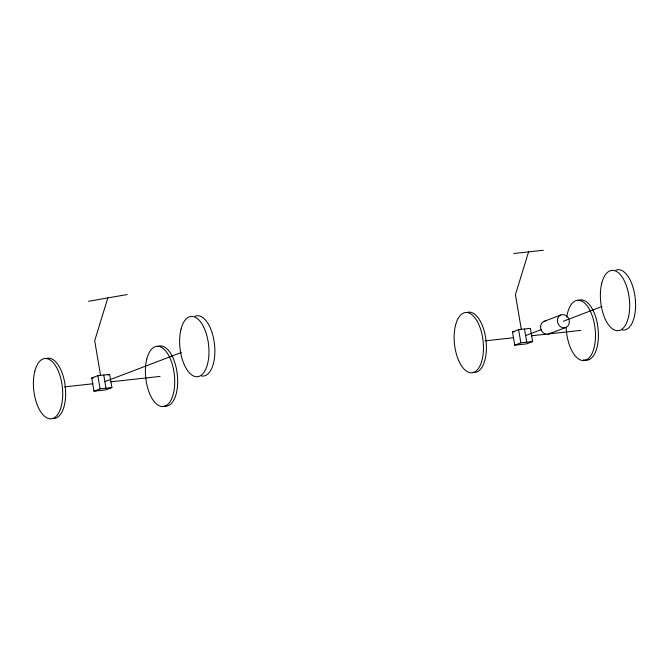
<?xml version="1.0" encoding="UTF-8"?>
<svg xmlns="http://www.w3.org/2000/svg" width="669" height="669" viewBox="0 0 669 669"><rect width="100%" height="100%" fill="white"/><g stroke="black" fill="none" stroke-linecap="round" stroke-linejoin="round"><path stroke-width="1" d="M107.834 297.914L94.697 340.697L100.526 375.175M528.577 251.879L515.431 294.661L521.268 329.14M91.745 378.002L97.866 375.669L109.657 374.381L111.89 387.585L105.769 389.918L93.978 391.206L91.745 378.002L93.71 377.784M107.91 375.041L109.657 374.381M104.882 381.623L181.307 352.521M93.978 391.206L100.099 388.873L111.89 387.585M512.479 331.966L518.609 329.633L530.4 328.345L532.633 341.55L526.503 343.883L514.712 345.171L512.479 331.966L514.444 331.749M543.914 321.421L560.756 315.007M525.617 335.587L541.096 329.7M563.348 321.22L602.041 306.486M514.712 345.171L520.842 342.837L532.633 341.55M549.124 333.839L565.966 327.425M88.509 301.276L127.169 294.552M513.834 253.492L543.312 250.265M64.316 386.891L92.974 383.763M110.661 381.823L160.075 376.421M485.05 340.864L513.708 337.728M531.395 335.788L545.812 334.216M547.869 333.99L580.809 330.386M524.504 328.989L526.737 342.194M518.609 329.633L520.842 342.837M103.762 375.025L105.995 388.229M97.866 375.669L100.099 388.873M157.993 346.383A30.314 14.383 83.8 0 1 177.335 374.774A30.314 14.383 83.8 0 1 164.306 406.158M45.985 358.634A30.314 14.383 83.8 0 1 65.328 387.025A30.314 14.383 83.8 0 1 52.299 418.409M195.172 316.211A30.314 14.383 83.8 0 1 214.523 344.594A30.314 14.383 83.8 0 1 201.486 375.986M578.727 300.348A30.314 14.383 83.8 0 1 598.22 330.31A30.314 14.383 83.8 0 1 583.51 359.688M566.735 316.964A30.314 14.383 83.8 0 1 590.091 310.692A30.314 14.383 83.8 0 1 587.675 359.102A30.314 14.383 83.8 0 1 566.191 327.76M466.719 312.599A30.314 14.383 83.8 0 1 486.07 340.989A30.314 14.383 83.8 0 1 473.033 372.374M615.906 270.176A30.314 14.383 83.8 0 1 635.257 298.566A30.314 14.383 83.8 0 1 622.22 329.951M550.436 333.028A6.74 5.887 69.2 0 1 541.112 329.959A6.74 5.887 69.2 0 1 545.402 321.028M146.77 359.119A30.314 14.383 83.8 0 0 161.363 406.476A30.314 14.383 83.8 0 0 172.084 363.66A30.314 14.383 83.8 0 0 146.77 359.119M34.763 371.37A30.314 14.383 83.8 0 0 49.347 418.735A30.314 14.383 83.8 0 0 60.076 375.911A30.314 14.383 83.8 0 0 34.763 371.37M181.006 329.265A30.314 14.383 83.8 0 0 195.591 376.63A30.314 14.383 83.8 0 0 206.32 333.806A30.314 14.383 83.8 0 0 181.006 329.265M455.505 325.343A30.314 14.383 83.8 0 0 470.09 372.7A30.314 14.383 83.8 0 0 480.81 329.876A30.314 14.383 83.8 0 0 455.505 325.343M601.74 283.23A30.314 14.383 83.8 0 0 616.333 330.595A30.314 14.383 83.8 0 0 627.054 287.77A30.314 14.383 83.8 0 0 601.74 283.23M557.703 318.469A6.74 5.887 69.2 0 0 564.477 327.818A6.74 5.887 69.2 0 0 567.914 317.357A6.74 5.887 69.2 0 0 557.703 318.469"/></g></svg>
